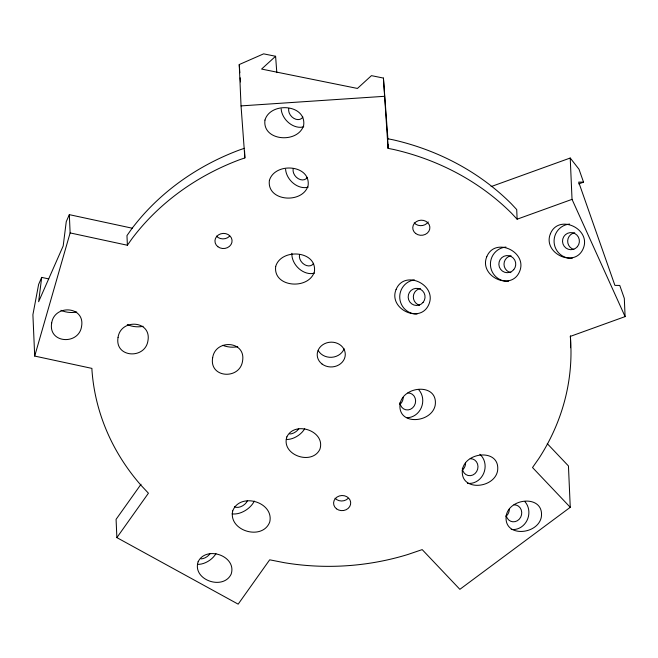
<?xml version="1.0" encoding="UTF-8"?>
<svg xmlns="http://www.w3.org/2000/svg" width="658" height="658" viewBox="0 0 658 658"><rect width="100%" height="100%" fill="white"/><g stroke="black" fill="none" stroke-linecap="round" stroke-linejoin="round"><path stroke-width="0.99" d="M48.733 278.91L41.701 277.396L38.625 301.718L63.184 245.952L66.261 221.631L69.329 214.656L132.373 228.236M547.267 443.632L568.446 465.954L570.256 507.302L459.868 589.329L422.189 549.611L408.141 554.406A239.808 211.736 -2.5 0 1 284.289 562.689L269.681 559.81L238.171 604.151L116.877 537.611L148.428 493.204L140.919 485.185A239.808 211.736 -2.5 0 1 91.988 370.553L91.906 368.39L34.701 356.068L70.126 232.916L69.329 214.656M41.701 277.396L38.633 284.363L32.9 314.721L34.701 356.068M70.126 232.916L127.389 245.245L131.987 238.681A239.808 211.736 -2.5 0 1 239.652 159.713L244.866 157.936L244.57 151.192M141.026 484.247L116.079 519.351L116.877 537.611M244.866 157.936L241.042 105.897L239.241 64.55L263.619 53.849L275.603 56.267L261.596 69.065L357.434 88.443L371.449 75.645L383.425 78.072L387.924 139.348M491.115 186.592L570.223 158.019L579.015 169.262L583.547 182.167L578.736 183.911M383.425 78.072L388.047 148.363L393.468 149.432A239.808 211.736 -2.5 0 1 511.611 213.307L517.13 219.196L572.032 199.358L570.223 158.019M583.547 182.167L578.678 182.102L614.909 285.375L619.77 285.44L624.302 298.345L625.1 316.605L570.256 336.419L570.494 338.566A239.808 211.736 -2.5 0 1 538.787 458.585L532.519 467.534L570.256 507.302M244.447 148.297L239.232 150.073A239.808 211.736 -2.5 0 0 131.567 229.042L126.969 235.605L127.389 245.245M241.042 105.897L384.223 96.323M572.032 199.358L625.1 316.605M388.302 144.456L388.45 146.495M388.072 144.859L388.22 146.898M275.603 56.267L276.804 72.635M239.241 64.55L239.841 72.717M240.211 77.825L240.515 81.913M517.13 219.196L516.711 209.557L511.192 203.659A239.808 211.736 -2.5 0 0 393.04 139.792L387.62 138.723L388.047 148.363M348.156 498.369A8.562 7.559 -2.5 0 1 335.037 498.229M344.118 348.781A14.048 12.403 -2.5 0 1 331.731 357.286A14.048 12.403 -2.5 0 1 318.217 350.517M570.453 335.843A239.808 211.736 -2.5 0 1 570.502 347.72M428.21 221.96A8.562 7.559 -2.5 0 1 414.211 222.898M229.527 236.255A8.562 7.559 -2.5 0 1 216.408 236.123M403.214 397.399A8.562 7.773 -73.3 0 1 399.784 404.506M465.584 463.133A8.562 7.773 -73.3 0 1 462.155 470.24M510.937 272.626A8.562 8.447 -89.2 0 1 511.06 255.756M419.524 305.222A8.562 8.447 -89.2 0 1 420.363 288.525M573.866 249.464A8.562 8.447 -89.2 0 1 574.705 232.768M509.341 509.267A8.562 7.773 -73.3 0 1 505.912 516.374M313.627 263.323A8.562 6.498 47.6 0 1 304.506 264.631A8.562 6.498 47.6 0 1 299.489 254.827M307.311 177.339A8.562 6.498 47.6 0 1 298.197 178.647A8.562 6.498 47.6 0 1 293.172 168.843M302.886 117.001A8.562 6.498 47.6 0 1 293.764 118.308A8.562 6.498 47.6 0 1 288.747 108.504M298.748 428.851A8.562 5.412 -34.6 0 1 289.75 434.009M247.572 500.524A8.562 5.412 -34.6 0 1 234.396 506.66M210.001 553.74A8.562 5.412 -34.6 0 1 201.003 558.897M407.886 392.958A8.562 7.773 -73.3 0 1 415.617 400.862A8.562 7.773 -73.3 0 1 408.133 409.918A8.562 7.773 -73.3 0 1 399.965 402.531M470.248 458.692A8.562 7.773 -73.3 0 1 477.988 466.604A8.562 7.773 -73.3 0 1 470.495 475.652A8.562 7.773 -73.3 0 1 462.327 468.266M514.013 504.826A8.562 7.773 -73.3 0 1 521.728 512.237A8.562 7.773 -73.3 0 1 515.165 521.621A8.562 7.773 -73.3 0 1 506.306 515.847M76.723 311.982A15.068 8.135 7.2 0 1 60.906 310.296M143.107 326.286A15.068 8.135 7.2 0 1 127.282 324.591M237.703 346.659A15.068 8.135 7.2 0 1 222.717 345.327M314.483 273.111A17.133 12.996 47.6 0 1 299.045 268.744A17.133 12.996 47.6 0 1 291.872 253.272M308.174 187.127A17.133 12.996 47.6 0 1 285.572 169.229M303.741 126.788A17.133 12.996 47.6 0 1 281.147 108.891M417.09 314.014A17.133 16.886 -89.2 0 1 399.784 298.271A17.133 16.886 -89.2 0 1 414.392 279.913M508.659 281.205A17.133 16.886 -89.2 0 1 490.473 265.511A17.133 16.886 -89.2 0 1 505.961 247.054M572.304 258.216A17.133 16.886 -89.2 0 1 554.118 242.514A17.133 16.886 -89.2 0 1 569.606 224.065M525.035 501.799A16.376 14.863 -73.3 0 1 526.992 520.478A16.376 14.863 -73.3 0 1 511.192 529.435M479.863 454.275A16.376 14.863 -73.3 0 1 483.679 473.373A16.376 14.863 -73.3 0 1 467.427 483.309M418.907 389.939A16.376 14.863 -73.3 0 1 421.317 407.639A16.376 14.863 -73.3 0 1 407.014 417.707M215.972 553.633A15.669 9.895 -34.6 0 1 197.54 564.358M254.325 501.1A17.133 10.824 -34.6 0 1 232.093 513.849M304.72 428.736A15.669 9.895 -34.6 0 1 286.288 439.47M51.678 323.053C47.993 343.542 78.845 345.343 81.576 326.417C85.26 305.937 54.408 304.128 51.678 323.053M118.062 337.357C114.377 357.845 145.221 359.646 147.951 340.721C151.644 320.232 120.792 318.431 118.062 337.357M212.657 357.738C208.964 378.218 239.816 380.028 242.547 361.102C246.24 340.614 215.388 338.804 212.657 357.738M400.105 403.667C397.004 426.014 431.845 423.259 435.209 405.147C438.31 382.8 403.469 385.563 400.105 403.667M462.467 469.401C459.366 491.748 494.207 488.993 497.571 470.881C500.672 448.534 465.831 451.298 462.467 469.401M506.232 515.535C503.131 537.882 537.973 535.119 541.337 517.015C544.437 494.668 509.596 497.423 506.232 515.535M264.96 120.077C262.098 141.273 298.181 143.863 303.659 125.341C306.529 104.145 270.438 101.554 264.96 120.077M269.393 180.415C266.523 201.611 302.614 204.202 308.092 185.679C310.963 164.484 274.871 161.893 269.393 180.415M275.702 266.4C272.84 287.595 308.923 290.186 314.401 271.664C317.271 250.468 281.18 247.877 275.702 266.4M232.71 510.945C228.12 530.94 262.526 541.106 269.739 522C274.328 502.005 239.923 491.839 232.71 510.945M396.091 289.479C387.916 308.956 420.602 324.559 428.934 304.202C437.109 284.717 404.423 269.122 396.091 289.479M486.78 256.71C478.613 276.196 511.299 291.798 519.631 271.433C527.798 251.956 495.112 236.354 486.78 256.71M550.425 233.722C542.258 253.207 574.944 268.801 583.276 248.444C591.443 228.968 558.757 213.365 550.425 233.722M198.124 561.759C192.103 579.862 223.103 590.761 231.139 574.187C237.151 556.084 206.16 545.186 198.124 561.759M286.872 436.863C280.851 454.974 311.843 465.872 319.887 449.299C325.899 431.196 294.907 420.298 286.872 436.863M336.493 508.815A8.562 7.559 -2.5 0 0 350.541 504.48A8.562 7.559 -2.5 0 0 339.396 495.943A8.562 7.559 -2.5 0 0 336.493 508.815M217.864 246.709A8.562 7.559 -2.5 0 0 231.912 242.366A8.562 7.559 -2.5 0 0 220.767 233.829A8.562 7.559 -2.5 0 0 217.864 246.709M415.667 233.483A8.562 7.559 -2.5 0 0 429.715 229.149A8.562 7.559 -2.5 0 0 418.57 220.611A8.562 7.559 -2.5 0 0 415.667 233.483M321.976 363.964A14.048 12.403 -2.5 0 0 345.014 356.85A14.048 12.403 -2.5 0 0 326.738 342.851A14.048 12.403 -2.5 0 0 321.976 363.964M423.045 302.441A8.562 8.447 -89.2 0 0 418.143 288.475A8.562 8.447 -89.2 0 0 408.659 299.768A8.562 8.447 -89.2 0 0 423.045 302.441M513.742 269.681A8.562 8.447 -89.2 0 0 508.84 255.707A8.562 8.447 -89.2 0 0 499.356 267.008A8.562 8.447 -89.2 0 0 513.742 269.681M577.379 246.692A8.562 8.447 -89.2 0 0 572.476 232.718A8.562 8.447 -89.2 0 0 563.001 244.011A8.562 8.447 -89.2 0 0 577.379 246.692"/></g></svg>
